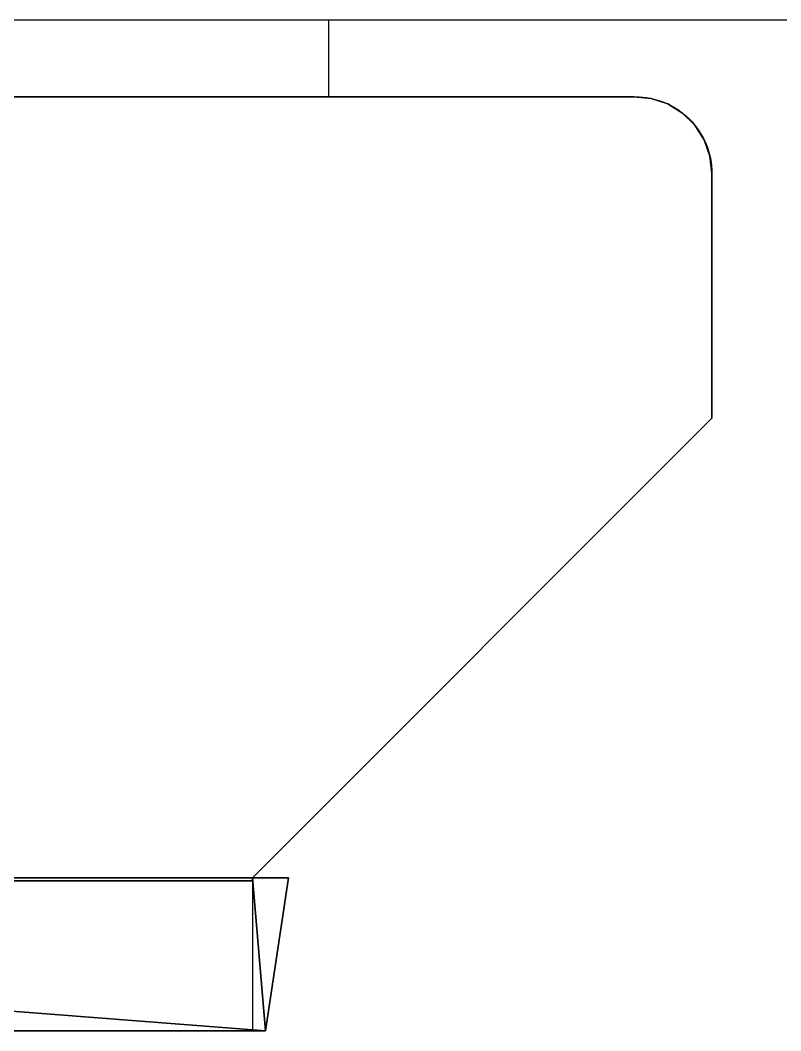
# Model space of a CAD drawing. Header units: millimetres. Extents: x -5 to 3200, y -1375 to 0.
# Drawn here: x 1632.8 to 1682.5, y -945 to -879 of the extents above; entities that cross this region are included whole.
import ezdxf

# ---------------------------------------------------------------- set-up
doc = ezdxf.new("R2010")
doc.units = ezdxf.units.MM
for name, color, linetype in [('IQ_200_2D', 1, 'Continuous'), ('IQ_200_3D', 1, 'Continuous'), ('IQ_204_2D', 7, 'Continuous'), ('IQ_204_3D', 7, 'Continuous')]:
    doc.layers.add(name, color=color, linetype=linetype)

msp = doc.modelspace()

# ---------------------------------------------------------------- linework, layer by layer
at = {"layer": 'IQ_200_2D'}
msp.add_lwpolyline([(-0.004, -50), (2899.996, -50), (2899.996, -845), (1692.996, -845), (1692.996, -879), (1206.996, -879), (1206.996, -845), (-0.004, -845), (-0.004, -50)], dxfattribs=at)
msp.add_lwpolyline([(1672.996, -883.999), (1672.996, -883.999, -0.414214), (1677.996, -888.999), (1677.996, -905), (1647.996, -935), (1647.996, -945), (1509.996, -945), (1509.996, -935), (1251.996, -935), (1221.996, -905), (1221.996, -889, -0.414213), (1226.996, -884), (1672.996, -883.999)], format="xyb", dxfattribs=at)
at = {"layer": 'IQ_200_3D'}
for points, invisible_edges in [([(1251.996, -935, 150), (1221.996, -905, 150), (1226.996, -884, 150), (1672.913, -884, 150)], 10), ([(1251.996, -935, 1785), (1672.913, -884, 1785), (1226.996, -884, 1785)], 13), ([(1251.996, -935, 1785), (1251.996, -935.2, 1785), (1647.996, -935, 1785), (1672.913, -884, 1785)], 14), ([(1672.913, -884, 150), (1647.996, -935, 150), (1251.996, -935, 150)], 13), ([(1677.996, -905, 1785), (1677.996, -888.999, 1785), (1672.913, -884, 1785), (1647.996, -935, 1785)], 6), ([(1672.913, -884, 150), (1677.996, -888.999, 150), (1677.996, -905, 150), (1647.996, -935, 150)], 9), ([(1674.039, -884.109, 1785), (1674.039, -884.109, 150), (1672.913, -884, 150), (1672.913, -884, 1785)], 1), ([(1677.996, -888.999, 1785), (1675.112, -884.469, 1785), (1674.039, -884.109, 1785), (1672.913, -884, 1785)], 9), ([(1672.913, -884, 150), (1674.039, -884.109, 150), (1675.112, -884.469, 150), (1677.996, -888.999, 150)], 12), ([(1675.112, -884.469, 1785), (1675.112, -884.469, 150), (1674.039, -884.109, 150), (1674.039, -884.109, 1785)], 5), ([(1676.076, -885.061, 1785), (1676.076, -885.061, 150), (1675.112, -884.469, 150), (1675.112, -884.469, 1785)], 5), ([(1677.996, -888.999, 1785), (1676.883, -885.854, 1785), (1676.076, -885.061, 1785), (1675.112, -884.469, 1785)], 9), ([(1675.112, -884.469, 150), (1676.076, -885.061, 150), (1676.883, -885.854, 150), (1677.996, -888.999, 150)], 12), ([(1676.883, -885.854, 1785), (1676.883, -885.854, 150), (1676.076, -885.061, 150), (1676.076, -885.061, 1785)], 5), ([(1677.491, -886.808, 1785), (1677.491, -886.808, 150), (1676.883, -885.854, 150), (1676.883, -885.854, 1785)], 5), ([(1677.491, -886.808, 1785), (1676.883, -885.854, 1785), (1677.996, -888.999, 1785), (1677.868, -887.875, 1785)], 2), ([(1676.883, -885.854, 150), (1677.491, -886.808, 150), (1677.868, -887.875, 150), (1677.996, -888.999, 150)], 8), ([(1677.868, -887.875, 1785), (1677.868, -887.875, 150), (1677.491, -886.808, 150), (1677.491, -886.808, 1785)], 5), ([(1677.996, -888.999, 150), (1677.868, -887.875, 150), (1677.868, -887.875, 1785), (1677.996, -888.999, 1785)], 2), ([(1677.996, -905, 1785), (1647.996, -935, 1785), (1647.996, -935, 1416.817), (1647.996, -935, 1313.071)], 8), ([(1677.996, -905, 150), (1677.996, -905, 1785), (1647.996, -935, 1142.99), (1647.996, -935, 150)], 2), ([(1647.996, -935, 1142.99), (1677.996, -905, 1785), (1647.996, -935, 1313.071)], 3), ([(1647.996, -935, 150), (1647.996, -935, 1142.99), (1519.976, -935, 1167.987), (1251.996, -935, 150)], 4), ([(1647.996, -935, 1785), (1251.996, -935.2, 1785), (1647.996, -935.2, 1785)], 1), ([(1322.4, -935.2, 1413.803), (1579.252, -935.2, 1413.803), (1647.996, -935.2, 1785), (1251.996, -935.2, 1785)], 11), ([(1647.996, -935, 1313.071), (1579.252, -935, 1413.803), (1543.907, -935, 1391.831), (1519.976, -935, 1288.074)], 5), ([(1647.996, -935, 1313.071), (1647.996, -935, 1416.817), (1589.811, -935, 1416.817), (1579.252, -935, 1413.803)], 12), ([(1647.996, -935.2, 1785), (1579.252, -935.2, 1413.803), (1582.564, -935.2, 1415.458)], 13), ([(1582.564, -935.2, 1415.458), (1586.124, -935.2, 1416.475), (1647.996, -935.2, 1785)], 14), ([(1589.811, -935.2, 1416.817), (1647.996, -935.2, 1785), (1586.124, -935.2, 1416.475)], 3), ([(1647.996, -935.2, 1416.817), (1647.996, -935.2, 1785), (1589.811, -935.2, 1416.817)], 2)]:
    msp.add_3dface(points, dxfattribs=dict(at, invisible_edges=invisible_edges))
for points in [[(1672.913, -884, 1785), (1672.913, -884, 150), (1226.996, -884, 150), (1226.996, -884, 1785)], [(1677.996, -905, 1785), (1677.996, -905, 150), (1677.996, -888.999, 150), (1677.996, -888.999, 1785)], [(1589.811, -935.2, 1416.817), (1589.811, -935, 1416.817), (1647.996, -935, 1416.817), (1647.996, -935.2, 1416.817)], [(1647.996, -935.2, 1416.817), (1647.996, -935, 1416.817), (1647.996, -935, 1785), (1647.996, -935.2, 1785)]]:
    msp.add_3dface(points, dxfattribs=at)
at = {"layer": 'IQ_204_2D'}
for p, q in [((1652.996, -884), (1652.996, -879)), ((1509.996, -935), (1647.996, -935))]:
    msp.add_line(p, q, dxfattribs=at)

# ---------------------------------------------------------------- meshes
at = {"layer": 'IQ_204_3D'}
mesh = msp.add_polyface(dxfattribs=at)
corners = [(1648.859, -945, 1148.425), (1521.021, -945, 1173.386), (1519.976, -935, 1167.987), (1647.996, -935, 1142.99), (1650.359, -935, 1142.528)]
mesh.append_faces([[corners[k] for k in face] for face in [(0, 3, 4)]], dxfattribs={"vtx0": -1})
mesh.append_faces([[corners[k] for k in face] for face in [(3, 0, 2)]], dxfattribs={"vtx0": -1, "vtx1": -1})
mesh.append_faces([[corners[k] for k in face] for face in [(1, 2, 0)]], dxfattribs={"vtx1": -1})
mesh = msp.add_polyface(dxfattribs=at)
corners = [(1521.021, -945, 1282.674), (1648.859, -945, 1307.636), (1650.359, -935, 1313.533), (1647.996, -935, 1313.071), (1519.976, -935, 1288.074)]
mesh.append_faces([[corners[k] for k in face] for face in [(1, 4, 0)]], dxfattribs={"vtx0": -1})
mesh.append_faces([[corners[k] for k in face] for face in [(4, 1, 3)]], dxfattribs={"vtx0": -1, "vtx1": -1})
mesh.append_faces([[corners[k] for k in face] for face in [(2, 3, 1)]], dxfattribs={"vtx1": -1})
mesh = msp.add_polyface(dxfattribs=at)
corners = [(1650.359, -935, 1142.528), (1647.996, -935, 1142.99), (1647.996, -935, 1313.071), (1650.359, -935, 1313.533)]
mesh.append_faces([[corners[k] for k in face] for face in [(0, 1, 2, 3)]])
mesh = msp.add_polyface(dxfattribs=at)
corners = [(1648.859, -945, 1148.425), (1650.359, -935, 1142.528), (1650.359, -935, 1313.533), (1648.859, -945, 1307.636)]
mesh.append_faces([[corners[k] for k in face] for face in [(0, 1, 2, 3)]])
mesh = msp.add_polyface(dxfattribs=at)
corners = [(1521.021, -945, 1282.674), (1516.624, -945, 1280.071), (1514.894, -945, 1275.263), (1514.894, -945, 1180.798), (1516.624, -945, 1175.99), (1521.021, -945, 1173.386), (1648.859, -945, 1148.425), (1648.859, -945, 1307.636), (1619.181, -945, 1290.781), (1621.815, -945, 1290.779), (1624.372, -945, 1290.15), (1626.705, -945, 1288.931), (1628.68, -945, 1287.192), (1630.184, -945, 1285.033), (1631.132, -945, 1282.578), (1631.468, -945, 1279.969), (1631.468, -945, 1175.987), (1631.088, -945, 1173.287), (1630.053, -945, 1170.765), (1628.428, -945, 1168.577), (1626.314, -945, 1166.858), (1623.84, -945, 1165.714), (1621.161, -945, 1165.216), (1618.446, -945, 1165.394), (1531.492, -945, 1182.484), (1529.95, -945, 1183.029), (1528.61, -945, 1183.968), (1527.571, -945, 1185.231), (1526.908, -945, 1186.727), (1526.671, -945, 1188.347), (1526.671, -945, 1223.822), (1530.965, -945, 1228.03), (1526.671, -945, 1232.239), (1526.671, -945, 1267.714), (1526.911, -945, 1269.343), (1527.581, -945, 1270.845), (1528.63, -945, 1272.111), (1529.981, -945, 1273.048), (1531.535, -945, 1273.586), (1573.075, -945, 1281.735), (1578.356, -945, 1278.081), (1581.93, -945, 1283.473)]
mesh.append_faces([[corners[k] for k in face] for face in [(10, 7, 9), (15, 7, 14), (37, 0, 36), (27, 5, 26), (24, 5, 23)]], dxfattribs={"vtx0": -1, "vtx1": -1})
mesh.append_faces([[corners[k] for k in face] for face in [(39, 41, 0, 38)]], dxfattribs={"vtx0": -1, "vtx1": -1, "vtx2": -1})
mesh.append_faces([[corners[k] for k in face] for face in [(7, 10, 11), (7, 13, 14), (6, 16, 17), (6, 17, 18), (6, 22, 23, 5), (2, 34, 35, 1)]], dxfattribs={"vtx0": -1, "vtx2": -1})
mesh.append_faces([[corners[k] for k in face] for face in [(3, 29, 30, 32)]], dxfattribs={"vtx0": -1, "vtx2": -1, "vtx3": -1})
mesh.append_faces([[corners[k] for k in face] for face in [(40, 41, 39)]], dxfattribs={"vtx1": -1})
mesh.append_faces([[corners[k] for k in face] for face in [(12, 13, 7), (11, 12, 7), (8, 9, 7), (18, 19, 6), (21, 22, 6), (20, 21, 6), (19, 20, 6), (37, 38, 0), (33, 34, 2), (25, 26, 5), (24, 25, 5), (28, 29, 3), (27, 28, 3), (4, 5, 27, 3)]], dxfattribs={"vtx1": -1, "vtx2": -1})
mesh.append_faces([[corners[k] for k in face] for face in [(41, 8, 7, 0), (6, 7, 15, 16), (35, 36, 0, 1), (32, 33, 2, 3)]], dxfattribs={"vtx1": -1, "vtx3": -1})
mesh.append_faces([[corners[k] for k in face] for face in [(30, 31, 32)]], dxfattribs={"vtx2": -1})

doc.saveas('drawing.dxf')
